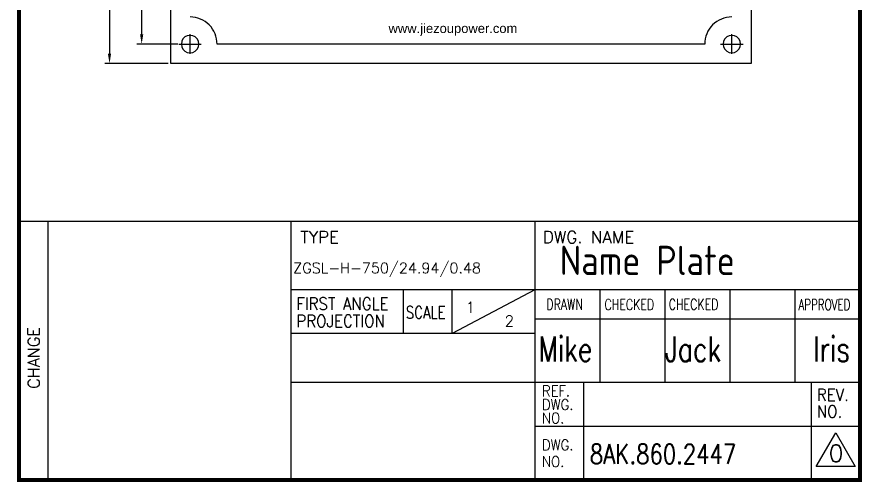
# Model space of a CAD drawing. Header units: millimetres. Extents: x 266108 to 276883, y -181835 to -175175.
# Drawn here: x 276664.6 to 276883, y -180900 to -180779.9 of the extents above; entities that cross this region are included whole.
import ezdxf

# ---------------------------------------------------------------- set-up
doc = ezdxf.new("R2010")
doc.units = ezdxf.units.MM
doc.header["$LTSCALE"] = 13
doc.linetypes.add('CENTER', pattern=[50.8, 31.75, -6.35, 6.35, -6.35])
doc.layers.get('0').update_dxf_attribs({"color": 1, "linetype": 'CENTER'})
for name, color, linetype in [('1', 4, 'Continuous'), ('2', 3, 'Continuous'), ('PDF_Geometry', 7, 'Continuous')]:
    doc.layers.add(name, color=color, linetype=linetype)
doc.styles.add('Note Text (ANSI)', font='arial.ttf')
doc.styles.add('ROMANS', font='romans.shx', dxfattribs={"bigfont": 'whgtxt.shx'})
doc.styles.get("Standard").update_dxf_attribs({"font": 'gbenor.shx', "bigfont": 'gbcbig.shx'})
doc.dimstyles.new('ISO-25', dxfattribs={"dimtxt": 2.5, "dimasz": 2.5, "dimexe": 1.25, "dimexo": 0.625, "dimtad": 1, "dimtxsty": 'Standard', "dimcen": 2.5, "dimadec": 0, "dimazin": 0, "dimtfac": 1, "dimtmove": 0, "dimatfit": 3, "dimfxl": 1, "dimarcsym": 0})

# ---------------------------------------------------------------- blocks, each defined once
blk = doc.blocks.new('*D14')
at = {"layer": '2', "color": 0, "linetype": 'Continuous', "lineweight": -2, "transparency": 16777216}
for p, q in [((276706.17, -180621.94), (276695.62, -180621.94)), ((276696.87, -180784.46), (276696.87, -180624.44)), ((276706.17, -180786.96), (276695.62, -180786.96))]:
    blk.add_line(p, q, dxfattribs=at)
at = {"layer": '2', "color": 0, "linetype": 'Continuous', "transparency": 16777216}
for points in [[(276696.45, -180624.44), (276697.28, -180624.44), (276696.87, -180621.94)], [(276696.45, -180784.46), (276697.28, -180784.46), (276696.87, -180786.96)]]:
    blk.add_solid(points, dxfattribs=at)
at = {"layer": 'Defpoints', "color": 0, "linetype": 'Continuous', "transparency": 16777216}
for p in [(276696.87, -180621.94), (276706.79, -180621.94), (276706.79, -180786.96)]:
    blk.add_point(p, dxfattribs=at)
at = {"layer": '2', "color": 0, "linetype": 'Continuous', "transparency": 16777216, "insert": (276694.99, -180704.45), "char_height": 2.5, "attachment_point": 5, "rotation": 90}
blk.add_mtext('165', dxfattribs=at)
blk = doc.blocks.new('*D15')
at = {"layer": '2', "color": 0, "linetype": 'Continuous', "lineweight": -2, "transparency": 16777216}
for p, q in [((276703.75, -180616.94), (276687.31, -180616.94)), ((276688.56, -180619.44), (276688.56, -180789.46)), ((276703.75, -180791.96), (276687.31, -180791.96))]:
    blk.add_line(p, q, dxfattribs=at)
at = {"layer": '2', "color": 0, "linetype": 'Continuous', "transparency": 16777216}
for points in [[(276688.14, -180619.44), (276688.97, -180619.44), (276688.56, -180616.94)], [(276688.14, -180789.46), (276688.97, -180789.46), (276688.56, -180791.96)]]:
    blk.add_solid(points, dxfattribs=at)
at = {"layer": 'Defpoints', "color": 0, "linetype": 'Continuous', "transparency": 16777216}
for p in [(276704.38, -180616.94), (276688.56, -180791.96), (276704.38, -180791.96)]:
    blk.add_point(p, dxfattribs=at)
at = {"layer": '2', "color": 0, "linetype": 'Continuous', "transparency": 16777216, "insert": (276686.68, -180704.45), "char_height": 2.5, "attachment_point": 5, "rotation": 90}
blk.add_mtext('175', dxfattribs=at)

msp = doc.modelspace()

# ---------------------------------------------------------------- linework, layer by layer
at = {"layer": '1', "color": 0, "linetype": 'Continuous'}
for p, q in [((276665.153, -180899.521), (276665.153, -180550.501)), ((276882.503, -180550.501), (276882.503, -180899.521)), ((276882.503, -180899.521), (276665.153, -180899.521))]:
    msp.add_line(p, q, dxfattribs=at)
at = {"layer": '1'}
msp.add_line((276735.503, -180899.561), (276672.713, -180899.561), dxfattribs=at)
at = {"layer": '1', "const_width": 1.05}
msp.add_lwpolyline([(276665.153, -180550.501), (276882.503, -180550.501), (276882.503, -180899.521), (276665.153, -180899.521), (276665.153, -180550.501), (276882.503, -180550.501)], dxfattribs=at)
at = {"layer": '2'}
for p, q in [((276882.503, -180832.741), (276665.153, -180832.741)), ((276882.503, -180832.741), (276665.153, -180832.741)), ((276672.713, -180899.521), (276672.713, -180832.741)), ((276735.503, -180899.521), (276735.503, -180832.741)), ((276798.503, -180832.741), (276798.503, -180899.521)), ((276882.503, -180850.381), (276735.503, -180850.381)), ((276764.483, -180861.721), (276764.483, -180850.381)), ((276798.503, -180850.381), (276777.083, -180861.721)), ((276777.083, -180861.721), (276777.083, -180850.381)), ((276815.303, -180874.321), (276815.303, -180850.381)), ((276832.103, -180874.321), (276832.103, -180850.381)), ((276848.903, -180874.321), (276848.903, -180850.381)), ((276865.703, -180874.321), (276865.703, -180850.381)), ((276882.503, -180857.941), (276798.503, -180857.941)), ((276798.503, -180861.721), (276735.503, -180861.721)), ((276882.503, -180874.321), (276735.503, -180874.321)), ((276811.103, -180899.521), (276811.103, -180874.321)), ((276869.903, -180874.321), (276869.903, -180899.521)), ((276882.503, -180885.661), (276798.503, -180885.661)), ((276871.163, -180896.055), (276876.203, -180887.325)), ((276876.203, -180887.325), (276881.243, -180896.055)), ((276881.243, -180896.055), (276871.163, -180896.055))]:
    msp.add_line(p, q, dxfattribs=at)
at = {"layer": 'PDF_Geometry', "lineweight": 25}
for points in [[(276704.378, -180616.941), (276854.399, -180616.941), (276854.399, -180791.956), (276704.378, -180791.956), (276704.378, -180616.941)], [(276711.624, -180786.957), (276711.511, -180786.227), (276711.174, -180785.609), (276710.669, -180785.104), (276710.051, -180784.823), (276709.377, -180784.711), (276708.647, -180784.823), (276708.029, -180785.104), (276707.524, -180785.609), (276707.243, -180786.227), (276707.13, -180786.957), (276707.243, -180787.631), (276707.524, -180788.249), (276708.029, -180788.755), (276708.647, -180789.092), (276709.377, -180789.204), (276710.051, -180789.092), (276710.669, -180788.755), (276711.174, -180788.249), (276711.511, -180787.631), (276711.624, -180786.957)], [(276709.377, -180789.485), (276709.377, -180784.374)], [(276851.647, -180786.957), (276851.535, -180786.227), (276851.198, -180785.609), (276850.692, -180785.104), (276850.075, -180784.823), (276849.344, -180784.711), (276848.67, -180784.823), (276848.053, -180785.104), (276847.547, -180785.609), (276847.21, -180786.227), (276847.098, -180786.957), (276847.21, -180787.631), (276847.547, -180788.249), (276848.053, -180788.755), (276848.67, -180789.092), (276849.344, -180789.204), (276850.075, -180789.092), (276850.692, -180788.755), (276851.198, -180788.249), (276851.535, -180787.631), (276851.647, -180786.957)], [(276849.344, -180789.485), (276849.344, -180784.374)], [(276706.456, -180786.957), (276712.242, -180786.957)], [(276706.793, -180786.957), (276711.905, -180786.957)], [(276842.38, -180786.957), (276716.342, -180786.957)], [(276846.48, -180786.957), (276852.265, -180786.957)], [(276846.817, -180786.957), (276851.928, -180786.957)]]:
    msp.add_lwpolyline(points, dxfattribs=at)
for centre, radius, start, end in [((276709.391, -180786.908), 6.955, 359.59046, 90.11743), ((276849.362, -180786.932), 6.985, 90.14542, 180.21199)]:
    msp.add_arc(centre, radius, start, end, dxfattribs=at)

# ---------------------------------------------------------------- texts
at = {"color": 4}
msp.add_text('Name Plate', height=7.56, dxfattribs=at).set_placement((276804.916, -180846.591))
at = {"color": 4, "style": 'ROMANS', "width": 0.8}
msp.add_text('8AK.860.2447', height=5.04, dxfattribs=at).set_placement((276812.685, -180895.332))
at = {"layer": '2', "style": 'ROMANS'}
for s, height, p in [('TYPE', 3.15, (276737.861, -180838.375)), ('DWG. NAME', 3.15, (276800.518, -180838.375)), ('1', 2.835, (276780.585, -180856.348))]:
    msp.add_text(s, height=height, dxfattribs=at).set_placement(p)
at = {"layer": '2', "color": 4, "style": 'ROMANS'}
for s, height, p in [('ZGSL-H-750/24.94/0.48', 2.7216, (276736.03, -180846.128)), ('2', 2.835, (276790.658, -180859.883)), ('0', 4.41, (276874.412, -180894.83))]:
    msp.add_text(s, height=height, dxfattribs=at).set_placement(p)
at = {"layer": '2', "style": 'ROMANS'}
for s, height, width, p in [('FIRST ANGLE', 3.15, 0.9, (276736.86, -180855.549)), ('SCALE', 3.15, 0.8, (276765.121, -180857.802)), ('DRAWN', 2.772, 0.75, (276801.449, -180855.542)), ('CHECKED', 2.772, 0.75, (276816.471, -180855.584)), ('CHECKED', 2.772, 0.75, (276833.072, -180855.542)), ('APPROVED', 2.772, 0.7, (276866.597, -180855.629)), ('PROJECTION', 3.15, 0.9, (276736.86, -180860.054)), ('Mike', 6.4375, 0.75, (276799.454, -180868.931)), ('Jack', 6.4375, 0.75, (276832.104, -180868.931)), ('lris', 6.4375, 0.75, (276870.385, -180868.931)), ('REF.', 2.772, 0.9, (276800.313, -180877.908)), ('REV.', 3.15, 0.9, (276871.336, -180879.102)), ('DWG.', 2.772, 0.9, (276800.313, -180881.421)), ('NO.', 3.15, 0.9, (276871.336, -180883.397)), ('NO.', 2.772, 0.9, (276800.313, -180884.909)), ('DWG.', 2.772, 0.9, (276800.31, -180891.836)), ('NO.', 2.772, 0.9, (276800.31, -180896.132))]:
    msp.add_text(s, height=height, dxfattribs=dict(at, width=width)).set_placement(p)
msp.add_text('CHANGE', height=3.024, rotation=90, dxfattribs=at).set_placement((276670.51, -180875.948))
at = {"layer": '2', "linetype": 'Continuous', "insert": (276760.658, -180784.82), "char_height": 2.40214, "attachment_point": 7, "style": 'Note Text (ANSI)'}
msp.add_mtext('{\\W0.997175;www.jiezoupower.com}', dxfattribs=at)

# ---------------------------------------------------------------- dimensions: what is measured, and where the dimension line sits
at = {"layer": '2', "linetype": 'Continuous'}
for base, p1, p2, picture, middle in [((276688.557, -180791.956), (276704.378, -180616.941), (276704.378, -180791.956), '*D15', (276686.682, -180704.448)), ((276696.868, -180621.94), (276706.793, -180786.957), (276706.793, -180621.94), '*D14', (276694.993, -180704.449))]:
    dim = msp.add_linear_dim(base=base, p1=p1, p2=p2, angle=90, dimstyle='ISO-25', override={"dimdec": 0}, dxfattribs=at)
    dim.commit()
    dim.dimension.update_dxf_attribs({"geometry": picture, "text_midpoint": middle})

doc.saveas('drawing.dxf')
